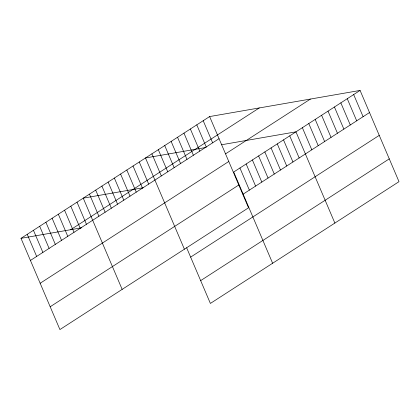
<?xml version="1.0" encoding="UTF-8"?>
<svg xmlns="http://www.w3.org/2000/svg" width="420" height="420" viewBox="0 0 420 420"><rect width="100%" height="100%" fill="white"/><g stroke="black" fill="none" stroke-linecap="round" stroke-linejoin="round"><path stroke-width="0.63" d="M209.617 116.571L248.53 207.8L59.913 329.564L21 238.334L209.617 116.571L360.087 90.436L399 181.666L210.383 303.429L186.643 247.763M70.655 229.709L259.271 107.945M30.434 260.447L219.046 138.684M225.556 153.857L310.433 99.062M40.163 283.253L228.774 161.49M360.087 90.436L233.714 172.016L272.627 263.251M50.185 306.752L238.802 184.989M243.149 194.135L369.521 112.55M190.633 257.124L379.25 135.361M200.655 280.623L389.272 158.86M206.015 147.457L145.488 157.967L184.401 249.197M221.361 144.79L295.958 131.838L334.871 223.067M143.131 187.751L83.244 198.151L122.157 289.38M21 238.334L81.527 227.819M353.677 94.579L363.106 116.692M347.261 98.716L356.695 120.829M340.846 102.858L350.28 124.971M334.435 106.995L343.87 129.113M328.02 111.137L337.454 133.25M321.61 115.28L331.044 137.393M315.194 119.417L324.629 141.529M308.784 123.559L318.218 145.672M302.369 127.696L311.803 149.809M289.732 135.854L299.166 157.967M283.51 139.876L292.94 161.989M277.284 143.892L286.718 166.005M271.063 147.908L280.492 170.021M264.836 151.93L274.27 174.043M258.61 155.946L268.044 178.059M252.389 159.962L261.817 182.075M246.162 163.984L255.596 186.097M239.941 168L249.37 190.113M203.201 120.708L212.636 142.821M196.791 124.85L206.22 146.963M190.376 128.987L199.81 151.1M183.965 133.13L193.394 155.243M177.55 137.267L186.984 159.385M171.14 141.409L180.569 163.522M164.724 145.551L174.158 167.664M158.314 149.688L167.743 171.801M151.898 153.83L161.333 175.943M139.262 161.989L148.696 184.102M133.035 166.005L142.469 188.118M126.814 170.021L136.243 192.134M120.587 174.043L130.022 196.156M114.366 178.059L123.795 200.172M108.139 182.075L117.574 204.194M101.918 186.097L111.347 208.21M95.692 190.113L105.126 212.226M89.465 194.135L98.9 216.248M77.017 202.167L86.452 224.28M70.796 206.189L80.225 228.302M64.57 210.205L74.004 232.318M58.343 214.221L67.778 236.334M52.122 218.243L61.556 240.356M45.896 222.259L55.33 244.372M39.674 226.28L49.103 248.393M33.448 230.297L42.882 252.41M27.227 234.313L36.655 256.426"/></g></svg>
